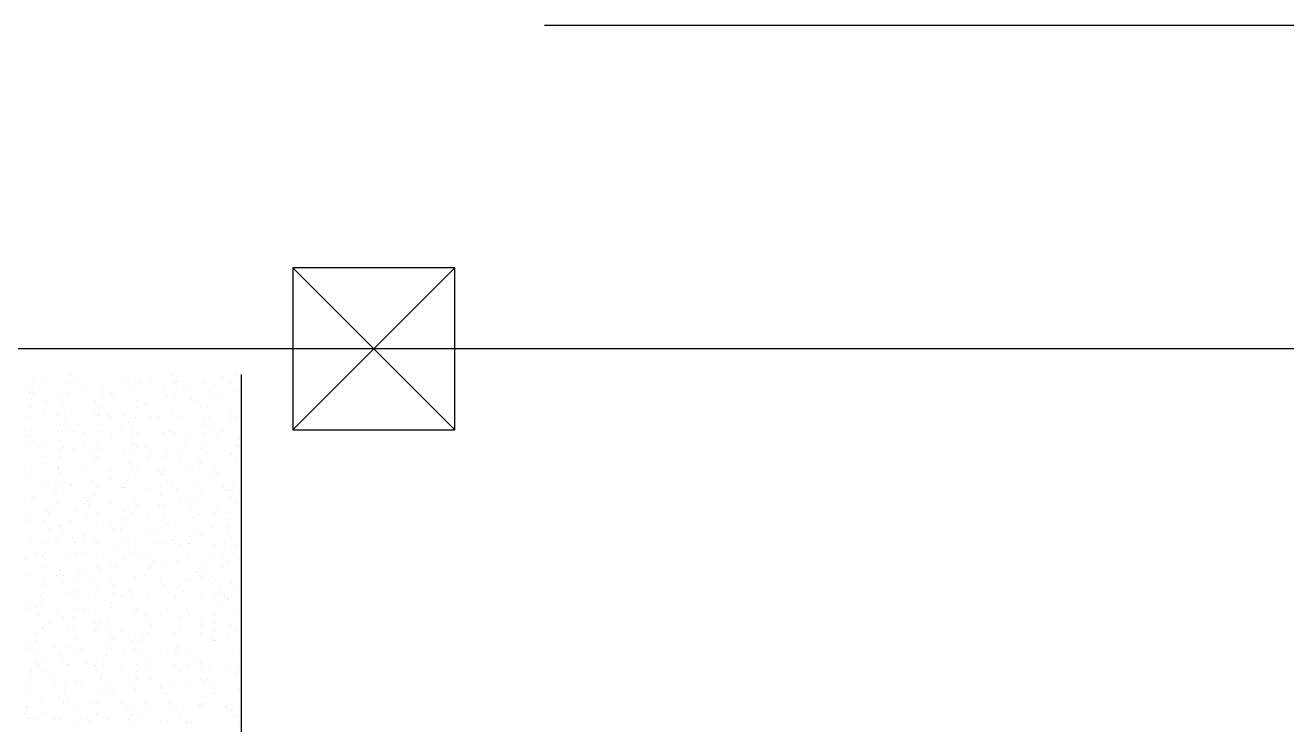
# Model space of a CAD drawing. Extents: x -109 to 1815, y -14679 to 345.
# Drawn here: x 36.26 to 38.598, y 9.995 to 11.292 of the extents above; entities that cross this region are included whole.
import ezdxf

# ---------------------------------------------------------------- set-up
doc = ezdxf.new("R2010")
doc.units = 0
doc.header["$MEASUREMENT"] = 0
doc.linetypes.add('HIDDEN', pattern=[0.375, 0.25, -0.125])
for name, color, linetype in [('HACHURA', 1, 'CONTINUOUS'), ('LINVISTA', 13, 'CONTINUOUS'), ('PILAR', 5, 'CONTINUOUS'), ('PROJCASA', 3, 'HIDDEN'), ('VARANDA', 1, 'CONTINUOUS')]:
    doc.layers.add(name, color=color, linetype=linetype)

msp = doc.modelspace()

# ---------------------------------------------------------------- linework, layer by layer
at = {"layer": 'HACHURA', "ltscale": 0.35}
for p, q in [((36.6241, 10.6417), (36.6241, 10.6417)), ((36.6284, 10.637), (36.6284, 10.637)), ((36.6503, 10.6442), (36.6503, 10.6442)), ((36.6113, 10.6261), (36.6113, 10.6261)), ((36.6412, 10.6288), (36.6412, 10.6288)), ((36.6486, 10.6149), (36.6486, 10.6149)), ((36.6177, 10.5982), (36.6177, 10.5982)), ((36.6434, 10.5758), (36.6434, 10.5758)), ((36.6502, 10.5651), (36.6502, 10.5651)), ((36.6061, 10.5606), (36.6061, 10.5606)), ((36.6112, 10.547), (36.6112, 10.547)), ((36.6404, 10.5623), (36.6404, 10.5623)), ((36.6153, 10.5296), (36.6153, 10.5296)), ((36.6263, 10.5385), (36.6263, 10.5385)), ((36.657, 10.5259), (36.657, 10.5259)), ((36.6407, 10.4973), (36.6407, 10.4973)), ((36.6432, 10.4967), (36.6432, 10.4967)), ((36.6495, 10.5132), (36.6495, 10.5132)), ((36.6538, 10.5086), (36.6538, 10.5086)), ((36.6553, 10.5127), (36.6553, 10.5127)), ((36.6501, 10.486), (36.6501, 10.486)), ((36.6526, 10.492), (36.6526, 10.492)), ((36.611, 10.4679), (36.611, 10.4679)), ((36.6144, 10.4631), (36.6144, 10.4631)), ((36.648, 10.4575), (36.648, 10.4575)), ((36.6272, 10.4369), (36.6272, 10.4369)), ((36.6315, 10.4322), (36.6315, 10.4322)), ((36.6382, 10.4287), (36.6382, 10.4287)), ((36.6463, 10.4443), (36.6463, 10.4443)), ((36.6431, 10.4176), (36.6431, 10.4176)), ((36.6436, 10.4236), (36.6436, 10.4236)), ((36.6499, 10.4069), (36.6499, 10.4069)), ((36.6518, 10.4101), (36.6518, 10.4101)), ((36.6109, 10.3888), (36.6109, 10.3888)), ((36.6147, 10.3981), (36.6147, 10.3981)), ((36.639, 10.3891), (36.639, 10.3891)), ((36.6049, 10.3605), (36.6049, 10.3605)), ((36.6092, 10.3558), (36.6092, 10.3558)), ((36.6346, 10.3553), (36.6346, 10.3553)), ((36.6373, 10.3759), (36.6373, 10.3759)), ((36.6374, 10.3623), (36.6374, 10.3623)), ((36.6295, 10.3337), (36.6295, 10.3337)), ((36.6429, 10.3385), (36.6429, 10.3385)), ((36.6107, 10.3097), (36.6107, 10.3097)), ((36.6123, 10.3295), (36.6123, 10.3295)), ((36.63, 10.3208), (36.63, 10.3208)), ((36.6498, 10.3278), (36.6498, 10.3278)), ((36.6526, 10.3085), (36.6526, 10.3085)), ((36.6256, 10.2869), (36.6256, 10.2869)), ((36.6283, 10.3075), (36.6283, 10.3075)), ((36.6377, 10.2973), (36.6377, 10.2973)), ((36.6569, 10.3038), (36.6569, 10.3038)), ((36.6114, 10.263), (36.6114, 10.263)), ((36.6604, 10.2614), (36.6604, 10.2614)), ((36.6072, 10.2574), (36.6072, 10.2574)), ((36.6193, 10.2392), (36.6193, 10.2392)), ((36.621, 10.2524), (36.621, 10.2524)), ((36.6428, 10.2594), (36.6428, 10.2594)), ((36.6496, 10.2487), (36.6496, 10.2487)), ((36.6106, 10.2306), (36.6106, 10.2306)), ((36.6166, 10.2185), (36.6166, 10.2185)), ((36.6303, 10.2321), (36.6303, 10.2321)), ((36.6346, 10.2274), (36.6346, 10.2274)), ((36.6352, 10.2287), (36.6352, 10.2287)), ((36.6117, 10.1981), (36.6117, 10.1981)), ((36.6549, 10.2053), (36.6549, 10.2053)), ((36.6103, 10.1708), (36.6103, 10.1708)), ((36.612, 10.184), (36.612, 10.184)), ((36.6427, 10.1803), (36.6427, 10.1803)), ((36.6495, 10.1696), (36.6495, 10.1696)), ((36.6076, 10.1502), (36.6076, 10.1502)), ((36.608, 10.1558), (36.608, 10.1558)), ((36.6104, 10.1515), (36.6104, 10.1515)), ((36.6123, 10.1511), (36.6123, 10.1511)), ((36.6344, 10.1622), (36.6344, 10.1622)), ((36.6093, 10.1294), (36.6093, 10.1294)), ((36.6326, 10.129), (36.6326, 10.129)), ((36.6582, 10.1278), (36.6582, 10.1278)), ((36.6425, 10.1012), (36.6425, 10.1012)), ((36.6557, 10.1037), (36.6557, 10.1037)), ((36.66, 10.099), (36.66, 10.099)), ((36.6347, 10.0972), (36.6347, 10.0972)), ((36.6493, 10.0905), (36.6493, 10.0905)), ((36.6084, 10.063), (36.6084, 10.063)), ((36.6103, 10.0724), (36.6103, 10.0724)), ((36.6103, 10.0526), (36.6103, 10.0526)), ((36.6573, 10.0614), (36.6573, 10.0614)), ((36.6322, 10.0286), (36.6322, 10.0286)), ((36.6335, 10.0273), (36.6335, 10.0273)), ((36.6377, 10.0227), (36.6377, 10.0227)), ((36.6424, 10.0221), (36.6424, 10.0221)), ((36.6492, 10.0114), (36.6492, 10.0114)), ((36.655, 10.0106), (36.655, 10.0106)), ((36.6567, 10.0239), (36.6567, 10.0239)), ((36.6087, 9.998), (36.6087, 9.998)), ((36.6577, 9.9964), (36.6577, 9.9964)), ((36.658, 10.0006), (36.658, 10.0006))]:
    msp.add_line(p, q, dxfattribs=at)
at = {"layer": 'LINVISTA', "ltscale": 0.35}
msp.add_line((36.6604, 10.6445), (36.6604, 8.506), dxfattribs=at)
at = {"layer": 'PILAR'}
for p, q in [((36.7561, 10.8422), (37.0561, 10.5422)), ((36.7561, 10.5422), (37.0561, 10.8422)), ((37.0561, 10.8422), (36.7561, 10.8422)), ((36.7561, 10.8422), (36.7561, 10.5422)), ((37.0561, 10.5422), (37.0561, 10.8422)), ((36.7561, 10.5422), (37.0561, 10.5422))]:
    msp.add_line(p, q, dxfattribs=at)
at = {"layer": 'PROJCASA', "ltscale": 12}
msp.add_line((32.7227, 11.2923), (55.8262, 11.2923), dxfattribs=at)
at = {"layer": 'VARANDA'}
for p, q in [((44.0727, 10.6923), (33.3227, 10.6923)), ((36.2987, 10.64), (36.2987, 10.64)), ((36.3436, 10.643), (36.3436, 10.643)), ((36.3476, 10.6384), (36.3476, 10.6384)), ((36.3965, 10.6368), (36.3965, 10.6368)), ((36.4407, 10.6404), (36.4407, 10.6404)), ((36.4455, 10.6352), (36.4455, 10.6352)), ((36.4526, 10.6373), (36.4526, 10.6373)), ((36.5309, 10.6426), (36.5309, 10.6426)), ((36.5407, 10.6411), (36.5407, 10.6411)), ((36.2616, 10.6198), (36.2616, 10.6198)), ((36.2732, 10.6218), (36.2732, 10.6218)), ((36.2765, 10.6325), (36.2765, 10.6325)), ((36.3419, 10.6298), (36.3419, 10.6298)), ((36.3567, 10.6291), (36.3567, 10.6291)), ((36.3664, 10.6208), (36.3664, 10.6208)), ((36.3707, 10.6161), (36.3707, 10.6161)), ((36.4063, 10.6196), (36.4063, 10.6196)), ((36.4594, 10.6266), (36.4594, 10.6266)), ((36.4609, 10.6183), (36.4609, 10.6183)), ((36.4735, 10.6306), (36.4735, 10.6306)), ((36.4944, 10.6336), (36.4944, 10.6336)), ((36.5162, 10.6168), (36.5162, 10.6168)), ((36.5389, 10.6279), (36.5389, 10.6279)), ((36.5434, 10.632), (36.5434, 10.632)), ((36.5541, 10.6174), (36.5541, 10.6174)), ((36.5584, 10.6127), (36.5584, 10.6127)), ((36.5923, 10.6304), (36.5923, 10.6304)), ((36.6034, 10.6177), (36.6034, 10.6177)), ((36.2684, 10.6091), (36.2684, 10.6091)), ((36.272, 10.598), (36.272, 10.598)), ((36.2751, 10.6094), (36.2751, 10.6094)), ((36.2964, 10.5965), (36.2964, 10.5965)), ((36.3007, 10.5919), (36.3007, 10.5919)), ((36.3241, 10.6078), (36.3241, 10.6078)), ((36.3252, 10.5993), (36.3252, 10.5993)), ((36.332, 10.5885), (36.332, 10.5885)), ((36.3392, 10.6091), (36.3392, 10.6091)), ((36.373, 10.6062), (36.373, 10.6062)), ((36.3909, 10.594), (36.3909, 10.594)), ((36.4046, 10.6063), (36.4046, 10.6063)), ((36.4204, 10.6086), (36.4204, 10.6086)), ((36.422, 10.6046), (36.422, 10.6046)), ((36.469, 10.5961), (36.469, 10.5961)), ((36.4709, 10.603), (36.4709, 10.603)), ((36.4841, 10.5931), (36.4841, 10.5931)), ((36.4884, 10.5884), (36.4884, 10.5884)), ((36.5199, 10.6014), (36.5199, 10.6014)), ((36.523, 10.6061), (36.523, 10.6061)), ((36.5362, 10.6072), (36.5362, 10.6072)), ((36.5688, 10.5998), (36.5688, 10.5998)), ((36.5786, 10.5906), (36.5786, 10.5906)), ((36.5798, 10.5963), (36.5798, 10.5963)), ((36.6016, 10.6044), (36.6016, 10.6044)), ((36.2702, 10.5848), (36.2702, 10.5848)), ((36.293, 10.5705), (36.293, 10.5705)), ((36.2978, 10.5735), (36.2978, 10.5735)), ((36.3209, 10.5698), (36.3209, 10.5698)), ((36.3346, 10.5746), (36.3346, 10.5746)), ((36.3467, 10.5719), (36.3467, 10.5719)), ((36.3888, 10.5787), (36.3888, 10.5787)), ((36.3956, 10.568), (36.3956, 10.568)), ((36.3957, 10.5703), (36.3957, 10.5703)), ((36.4019, 10.5857), (36.4019, 10.5857)), ((36.4141, 10.5688), (36.4141, 10.5688)), ((36.4446, 10.5687), (36.4446, 10.5687)), ((36.4673, 10.5829), (36.4673, 10.5829)), ((36.484, 10.5881), (36.484, 10.5881)), ((36.4936, 10.5671), (36.4936, 10.5671)), ((36.5086, 10.5663), (36.5086, 10.5663)), ((36.5317, 10.5727), (36.5317, 10.5727)), ((36.5425, 10.5655), (36.5425, 10.5655)), ((36.5476, 10.5675), (36.5476, 10.5675)), ((36.5866, 10.5856), (36.5866, 10.5856)), ((36.5989, 10.5838), (36.5989, 10.5838)), ((36.6018, 10.5653), (36.6018, 10.5653)), ((36.2675, 10.5641), (36.2675, 10.5641)), ((36.3329, 10.5614), (36.3329, 10.5614)), ((36.3441, 10.5445), (36.3441, 10.5445)), ((36.3566, 10.55), (36.3566, 10.55)), ((36.3973, 10.5512), (36.3973, 10.5512)), ((36.4184, 10.5641), (36.4184, 10.5641)), ((36.4386, 10.542), (36.4386, 10.542)), ((36.4524, 10.5582), (36.4524, 10.5582)), ((36.4592, 10.5475), (36.4592, 10.5475)), ((36.4645, 10.5623), (36.4645, 10.5623)), ((36.5299, 10.5595), (36.5299, 10.5595)), ((36.5915, 10.5639), (36.5915, 10.5639)), ((36.5944, 10.5493), (36.5944, 10.5493)), ((36.2615, 10.5407), (36.2615, 10.5407)), ((36.263, 10.5296), (36.263, 10.5296)), ((36.2683, 10.53), (36.2683, 10.53)), ((36.2727, 10.5408), (36.2727, 10.5408)), ((36.2741, 10.5202), (36.2741, 10.5202)), ((36.3216, 10.5392), (36.3216, 10.5392)), ((36.3251, 10.5202), (36.3251, 10.5202)), ((36.3302, 10.5407), (36.3302, 10.5407)), ((36.3484, 10.5398), (36.3484, 10.5398)), ((36.3706, 10.5376), (36.3706, 10.5376)), ((36.3956, 10.538), (36.3956, 10.538)), ((36.4195, 10.536), (36.4195, 10.536)), ((36.4202, 10.5295), (36.4202, 10.5295)), ((36.46, 10.5278), (36.46, 10.5278)), ((36.4684, 10.5344), (36.4684, 10.5344)), ((36.516, 10.5377), (36.516, 10.5377)), ((36.5174, 10.5328), (36.5174, 10.5328)), ((36.5229, 10.527), (36.5229, 10.527)), ((36.5272, 10.5388), (36.5272, 10.5388)), ((36.5318, 10.541), (36.5318, 10.541)), ((36.5361, 10.5363), (36.5361, 10.5363)), ((36.5663, 10.5312), (36.5663, 10.5312)), ((36.5926, 10.5361), (36.5926, 10.5361)), ((36.2612, 10.5164), (36.2612, 10.5164)), ((36.2784, 10.5155), (36.2784, 10.5155)), ((36.2981, 10.5085), (36.2981, 10.5085)), ((36.3256, 10.5062), (36.3256, 10.5062)), ((36.3319, 10.5095), (36.3319, 10.5095)), ((36.3471, 10.5069), (36.3471, 10.5069)), ((36.3686, 10.5177), (36.3686, 10.5177)), ((36.3887, 10.4996), (36.3887, 10.4996)), ((36.3929, 10.5173), (36.3929, 10.5173)), ((36.396, 10.5053), (36.396, 10.5053)), ((36.4449, 10.5037), (36.4449, 10.5037)), ((36.4583, 10.5145), (36.4583, 10.5145)), ((36.4618, 10.5167), (36.4618, 10.5167)), ((36.4661, 10.512), (36.4661, 10.512)), ((36.4838, 10.509), (36.4838, 10.509)), ((36.4939, 10.5021), (36.4939, 10.5021)), ((36.5227, 10.5043), (36.5227, 10.5043)), ((36.5428, 10.5005), (36.5428, 10.5005)), ((36.5563, 10.5142), (36.5563, 10.5142)), ((36.5796, 10.5172), (36.5796, 10.5172)), ((36.5865, 10.5065), (36.5865, 10.5065)), ((36.5899, 10.5154), (36.5899, 10.5154)), ((36.5918, 10.4989), (36.5918, 10.4989)), ((36.2718, 10.4743), (36.2718, 10.4743)), ((36.2929, 10.4914), (36.2929, 10.4914)), ((36.2986, 10.4934), (36.2986, 10.4934)), ((36.3208, 10.4727), (36.3208, 10.4727)), ((36.3212, 10.4724), (36.3212, 10.4724)), ((36.3239, 10.493), (36.3239, 10.493)), ((36.3883, 10.4828), (36.3883, 10.4828)), ((36.3918, 10.4924), (36.3918, 10.4924)), ((36.3955, 10.4889), (36.3955, 10.4889)), ((36.3961, 10.4877), (36.3961, 10.4877)), ((36.4523, 10.4791), (36.4523, 10.4791)), ((36.4555, 10.4939), (36.4555, 10.4939)), ((36.4863, 10.4899), (36.4863, 10.4899)), ((36.5209, 10.4911), (36.5209, 10.4911)), ((36.5474, 10.4884), (36.5474, 10.4884)), ((36.5795, 10.4889), (36.5795, 10.4889)), ((36.5838, 10.4843), (36.5838, 10.4843)), ((36.5854, 10.4809), (36.5854, 10.4809)), ((36.2613, 10.4616), (36.2613, 10.4616)), ((36.2681, 10.4509), (36.2681, 10.4509)), ((36.3218, 10.4681), (36.3218, 10.4681)), ((36.3261, 10.4634), (36.3261, 10.4634)), ((36.3565, 10.4709), (36.3565, 10.4709)), ((36.3697, 10.4711), (36.3697, 10.4711)), ((36.3839, 10.4489), (36.3839, 10.4489)), ((36.3866, 10.4696), (36.3866, 10.4696)), ((36.4164, 10.4656), (36.4164, 10.4656)), ((36.4187, 10.4695), (36.4187, 10.4695)), ((36.4201, 10.4504), (36.4201, 10.4504)), ((36.451, 10.4594), (36.451, 10.4594)), ((36.4591, 10.4684), (36.4591, 10.4684)), ((36.4676, 10.4679), (36.4676, 10.4679)), ((36.5095, 10.4646), (36.5095, 10.4646)), ((36.5138, 10.46), (36.5138, 10.46)), ((36.5159, 10.4586), (36.5159, 10.4586)), ((36.5165, 10.4663), (36.5165, 10.4663)), ((36.5182, 10.4705), (36.5182, 10.4705)), ((36.5227, 10.4479), (36.5227, 10.4479)), ((36.5655, 10.4647), (36.5655, 10.4647)), ((36.5836, 10.4677), (36.5836, 10.4677)), ((36.6041, 10.4622), (36.6041, 10.4622)), ((36.2956, 10.4399), (36.2956, 10.4399)), ((36.3149, 10.4246), (36.3149, 10.4246)), ((36.3166, 10.4379), (36.3166, 10.4379)), ((36.3249, 10.4411), (36.3249, 10.4411)), ((36.3318, 10.4304), (36.3318, 10.4304)), ((36.3446, 10.4383), (36.3446, 10.4383)), ((36.3464, 10.4413), (36.3464, 10.4413)), ((36.3935, 10.4367), (36.3935, 10.4367)), ((36.4395, 10.4404), (36.4395, 10.4404)), ((36.4425, 10.4351), (36.4425, 10.4351)), ((36.4438, 10.4357), (36.4438, 10.4357)), ((36.4465, 10.4255), (36.4465, 10.4255)), ((36.4493, 10.4462), (36.4493, 10.4462)), ((36.4837, 10.4299), (36.4837, 10.4299)), ((36.4914, 10.4335), (36.4914, 10.4335)), ((36.5137, 10.436), (36.5137, 10.436)), ((36.5341, 10.4379), (36.5341, 10.4379)), ((36.5404, 10.4319), (36.5404, 10.4319)), ((36.5795, 10.4381), (36.5795, 10.4381)), ((36.5809, 10.4471), (36.5809, 10.4471)), ((36.5863, 10.4274), (36.5863, 10.4274)), ((36.5893, 10.4303), (36.5893, 10.4303)), ((36.2721, 10.4093), (36.2721, 10.4093)), ((36.2764, 10.417), (36.2764, 10.417)), ((36.2927, 10.4123), (36.2927, 10.4123)), ((36.3122, 10.404), (36.3122, 10.404)), ((36.3211, 10.4077), (36.3211, 10.4077)), ((36.3695, 10.4161), (36.3695, 10.4161)), ((36.37, 10.4061), (36.37, 10.4061)), ((36.3738, 10.4114), (36.3738, 10.4114)), ((36.3776, 10.4012), (36.3776, 10.4012)), ((36.3793, 10.4144), (36.3793, 10.4144)), ((36.3885, 10.4205), (36.3885, 10.4205)), ((36.3954, 10.4098), (36.3954, 10.4098)), ((36.419, 10.4045), (36.419, 10.4045)), ((36.4641, 10.4136), (36.4641, 10.4136)), ((36.4679, 10.4029), (36.4679, 10.4029)), ((36.5092, 10.4021), (36.5092, 10.4021)), ((36.5119, 10.4228), (36.5119, 10.4228)), ((36.5168, 10.4013), (36.5168, 10.4013)), ((36.5473, 10.4093), (36.5473, 10.4093)), ((36.5572, 10.4126), (36.5572, 10.4126)), ((36.5615, 10.4079), (36.5615, 10.4079)), ((36.5764, 10.4126), (36.5764, 10.4126)), ((36.2612, 10.3825), (36.2612, 10.3825)), ((36.2995, 10.3918), (36.2995, 10.3918)), ((36.3038, 10.3871), (36.3038, 10.3871)), ((36.3563, 10.3918), (36.3563, 10.3918)), ((36.3749, 10.3806), (36.3749, 10.3806)), ((36.3941, 10.3893), (36.3941, 10.3893)), ((36.4403, 10.3778), (36.4403, 10.3778)), ((36.442, 10.391), (36.442, 10.391)), ((36.4521, 10.4), (36.4521, 10.4)), ((36.459, 10.3893), (36.459, 10.3893)), ((36.4872, 10.3883), (36.4872, 10.3883)), ((36.4915, 10.3836), (36.4915, 10.3836)), ((36.5157, 10.3795), (36.5157, 10.3795)), ((36.5658, 10.3997), (36.5658, 10.3997)), ((36.5719, 10.3787), (36.5719, 10.3787)), ((36.5746, 10.3993), (36.5746, 10.3993)), ((36.5818, 10.3858), (36.5818, 10.3858)), ((36.268, 10.3718), (36.268, 10.3718)), ((36.2948, 10.3735), (36.2948, 10.3735)), ((36.3059, 10.3563), (36.3059, 10.3563)), ((36.3076, 10.3695), (36.3076, 10.3695)), ((36.3241, 10.365), (36.3241, 10.365)), ((36.3248, 10.362), (36.3248, 10.362)), ((36.3437, 10.3719), (36.3437, 10.3719)), ((36.3927, 10.3703), (36.3927, 10.3703)), ((36.4172, 10.364), (36.4172, 10.364)), ((36.4199, 10.3713), (36.4199, 10.3713)), ((36.4215, 10.3593), (36.4215, 10.3593)), ((36.4375, 10.3572), (36.4375, 10.3572)), ((36.4416, 10.3687), (36.4416, 10.3687)), ((36.4906, 10.3671), (36.4906, 10.3671)), ((36.5047, 10.3676), (36.5047, 10.3676)), ((36.5118, 10.3615), (36.5118, 10.3615)), ((36.5226, 10.3688), (36.5226, 10.3688)), ((36.5395, 10.3655), (36.5395, 10.3655)), ((36.5793, 10.359), (36.5793, 10.359)), ((36.5884, 10.3639), (36.5884, 10.3639)), ((36.2697, 10.3407), (36.2697, 10.3407)), ((36.2926, 10.3332), (36.2926, 10.3332)), ((36.3032, 10.3356), (36.3032, 10.3356)), ((36.3186, 10.3391), (36.3186, 10.3391)), ((36.3316, 10.3513), (36.3316, 10.3513)), ((36.3472, 10.3397), (36.3472, 10.3397)), ((36.3515, 10.335), (36.3515, 10.335)), ((36.3676, 10.3375), (36.3676, 10.3375)), ((36.3686, 10.3328), (36.3686, 10.3328)), ((36.3703, 10.3461), (36.3703, 10.3461)), ((36.3884, 10.3414), (36.3884, 10.3414)), ((36.4165, 10.3359), (36.4165, 10.3359)), ((36.4418, 10.3372), (36.4418, 10.3372)), ((36.4654, 10.3343), (36.4654, 10.3343)), ((36.4835, 10.3508), (36.4835, 10.3508)), ((36.5002, 10.3337), (36.5002, 10.3337)), ((36.5029, 10.3544), (36.5029, 10.3544)), ((36.5144, 10.3327), (36.5144, 10.3327)), ((36.5349, 10.3362), (36.5349, 10.3362)), ((36.5392, 10.3315), (36.5392, 10.3315)), ((36.5633, 10.3311), (36.5633, 10.3311)), ((36.5674, 10.3442), (36.5674, 10.3442)), ((36.5862, 10.3483), (36.5862, 10.3483)), ((36.2772, 10.3154), (36.2772, 10.3154)), ((36.2815, 10.3107), (36.2815, 10.3107)), ((36.2951, 10.3085), (36.2951, 10.3085)), ((36.3562, 10.3127), (36.3562, 10.3127)), ((36.3659, 10.3122), (36.3659, 10.3122)), ((36.3718, 10.3129), (36.3718, 10.3129)), ((36.3952, 10.3307), (36.3952, 10.3307)), ((36.4313, 10.3094), (36.4313, 10.3094)), ((36.433, 10.3226), (36.433, 10.3226)), ((36.452, 10.3209), (36.452, 10.3209)), ((36.4588, 10.3102), (36.4588, 10.3102)), ((36.4649, 10.3119), (36.4649, 10.3119)), ((36.5471, 10.3303), (36.5471, 10.3303)), ((36.5595, 10.3094), (36.5595, 10.3094)), ((36.5629, 10.3103), (36.5629, 10.3103)), ((36.5656, 10.331), (36.5656, 10.331)), ((36.261, 10.3034), (36.261, 10.3034)), ((36.2679, 10.2927), (36.2679, 10.2927)), ((36.2969, 10.2879), (36.2969, 10.2879)), ((36.2986, 10.3011), (36.2986, 10.3011)), ((36.3018, 10.2886), (36.3018, 10.2886)), ((36.344, 10.3069), (36.344, 10.3069)), ((36.393, 10.3053), (36.393, 10.3053)), ((36.3949, 10.2876), (36.3949, 10.2876)), ((36.4198, 10.2922), (36.4198, 10.2922)), ((36.4285, 10.2888), (36.4285, 10.2888)), ((36.4419, 10.3037), (36.4419, 10.3037)), ((36.4692, 10.3073), (36.4692, 10.3073)), ((36.4895, 10.2852), (36.4895, 10.2852)), ((36.4909, 10.3021), (36.4909, 10.3021)), ((36.4939, 10.286), (36.4939, 10.286)), ((36.4957, 10.2992), (36.4957, 10.2992)), ((36.5156, 10.3004), (36.5156, 10.3004)), ((36.5224, 10.2897), (36.5224, 10.2897)), ((36.5398, 10.3005), (36.5398, 10.3005)), ((36.5888, 10.2989), (36.5888, 10.2989)), ((36.2688, 10.2742), (36.2688, 10.2742)), ((36.2942, 10.2672), (36.2942, 10.2672)), ((36.3178, 10.2726), (36.3178, 10.2726)), ((36.3246, 10.2829), (36.3246, 10.2829)), ((36.3249, 10.2633), (36.3249, 10.2633)), ((36.3315, 10.2722), (36.3315, 10.2722)), ((36.3596, 10.2645), (36.3596, 10.2645)), ((36.3613, 10.2777), (36.3613, 10.2777)), ((36.3667, 10.271), (36.3667, 10.271)), ((36.3882, 10.2624), (36.3882, 10.2624)), ((36.3992, 10.283), (36.3992, 10.283)), ((36.4156, 10.2694), (36.4156, 10.2694)), ((36.4646, 10.2678), (36.4646, 10.2678)), ((36.4834, 10.2717), (36.4834, 10.2717)), ((36.4912, 10.2654), (36.4912, 10.2654)), ((36.5135, 10.2662), (36.5135, 10.2662)), ((36.5566, 10.2626), (36.5566, 10.2626)), ((36.5584, 10.2758), (36.5584, 10.2758)), ((36.5625, 10.2646), (36.5625, 10.2646)), ((36.5792, 10.2799), (36.5792, 10.2799)), ((36.5826, 10.2842), (36.5826, 10.2842)), ((36.586, 10.2692), (36.586, 10.2692)), ((36.5869, 10.2795), (36.5869, 10.2795)), ((36.2924, 10.2541), (36.2924, 10.2541)), ((36.2926, 10.2399), (36.2926, 10.2399)), ((36.3292, 10.2587), (36.3292, 10.2587)), ((36.3416, 10.2383), (36.3416, 10.2383)), ((36.3569, 10.2438), (36.3569, 10.2438)), ((36.3951, 10.2516), (36.3951, 10.2516)), ((36.4195, 10.2609), (36.4195, 10.2609)), ((36.4223, 10.2411), (36.4223, 10.2411)), ((36.424, 10.2543), (36.424, 10.2543)), ((36.4518, 10.2418), (36.4518, 10.2418)), ((36.5126, 10.2599), (36.5126, 10.2599)), ((36.5169, 10.2552), (36.5169, 10.2552)), ((36.547, 10.2512), (36.547, 10.2512)), ((36.5539, 10.2419), (36.5539, 10.2419)), ((36.2609, 10.2243), (36.2609, 10.2243)), ((36.2879, 10.2195), (36.2879, 10.2195)), ((36.2896, 10.2327), (36.2896, 10.2327)), ((36.3495, 10.2366), (36.3495, 10.2366)), ((36.356, 10.2336), (36.356, 10.2336)), ((36.3905, 10.2367), (36.3905, 10.2367)), ((36.4195, 10.2204), (36.4195, 10.2204)), ((36.4395, 10.2351), (36.4395, 10.2351)), ((36.4426, 10.2356), (36.4426, 10.2356)), ((36.4469, 10.2309), (36.4469, 10.2309)), ((36.4587, 10.2311), (36.4587, 10.2311)), ((36.4849, 10.2176), (36.4849, 10.2176)), ((36.4867, 10.2309), (36.4867, 10.2309)), ((36.4884, 10.2335), (36.4884, 10.2335)), ((36.5155, 10.2213), (36.5155, 10.2213)), ((36.5372, 10.2331), (36.5372, 10.2331)), ((36.5373, 10.2319), (36.5373, 10.2319)), ((36.5863, 10.2303), (36.5863, 10.2303)), ((36.2677, 10.2136), (36.2677, 10.2136)), ((36.2691, 10.2093), (36.2691, 10.2093)), ((36.2795, 10.2123), (36.2795, 10.2123)), ((36.2852, 10.1989), (36.2852, 10.1989)), ((36.3181, 10.2077), (36.3181, 10.2077)), ((36.3245, 10.2038), (36.3245, 10.2038)), ((36.3313, 10.1931), (36.3313, 10.1931)), ((36.3506, 10.1961), (36.3506, 10.1961)), ((36.3523, 10.2093), (36.3523, 10.2093)), ((36.367, 10.2061), (36.367, 10.2061)), ((36.3726, 10.2113), (36.3726, 10.2113)), ((36.3769, 10.2066), (36.3769, 10.2066)), ((36.416, 10.2045), (36.416, 10.2045)), ((36.4196, 10.2131), (36.4196, 10.2131)), ((36.4649, 10.2029), (36.4649, 10.2029)), ((36.4672, 10.2088), (36.4672, 10.2088)), ((36.4822, 10.197), (36.4822, 10.197)), ((36.4832, 10.1926), (36.4832, 10.1926)), ((36.5138, 10.2013), (36.5138, 10.2013)), ((36.5223, 10.2106), (36.5223, 10.2106)), ((36.5476, 10.1942), (36.5476, 10.1942)), ((36.5494, 10.2074), (36.5494, 10.2074)), ((36.5603, 10.2078), (36.5603, 10.2078)), ((36.5628, 10.1997), (36.5628, 10.1997)), ((36.5646, 10.2031), (36.5646, 10.2031)), ((36.5791, 10.2008), (36.5791, 10.2008)), ((36.2918, 10.1734), (36.2918, 10.1734)), ((36.2923, 10.175), (36.2923, 10.175)), ((36.3026, 10.187), (36.3026, 10.187)), ((36.3069, 10.1823), (36.3069, 10.1823)), ((36.3407, 10.1718), (36.3407, 10.1718)), ((36.3479, 10.1755), (36.3479, 10.1755)), ((36.3881, 10.1833), (36.3881, 10.1833)), ((36.3897, 10.1702), (36.3897, 10.1702)), ((36.3949, 10.1725), (36.3949, 10.1725)), ((36.3972, 10.1845), (36.3972, 10.1845)), ((36.4133, 10.1727), (36.4133, 10.1727)), ((36.415, 10.1859), (36.415, 10.1859)), ((36.4386, 10.1686), (36.4386, 10.1686)), ((36.4903, 10.1835), (36.4903, 10.1835)), ((36.4946, 10.1788), (36.4946, 10.1788)), ((36.5449, 10.1736), (36.5449, 10.1736)), ((36.5468, 10.1721), (36.5468, 10.1721)), ((36.5849, 10.181), (36.5849, 10.181)), ((36.5859, 10.1901), (36.5859, 10.1901)), ((36.2607, 10.1452), (36.2607, 10.1452)), ((36.2789, 10.1512), (36.2789, 10.1512)), ((36.2806, 10.1644), (36.2806, 10.1644)), ((36.3272, 10.1602), (36.3272, 10.1602)), ((36.3559, 10.1545), (36.3559, 10.1545)), ((36.4105, 10.152), (36.4105, 10.152)), ((36.4203, 10.1592), (36.4203, 10.1592)), ((36.4246, 10.1545), (36.4246, 10.1545)), ((36.4517, 10.1627), (36.4517, 10.1627)), ((36.4585, 10.152), (36.4585, 10.152)), ((36.4759, 10.1493), (36.4759, 10.1493)), ((36.4777, 10.1625), (36.4777, 10.1625)), ((36.4876, 10.167), (36.4876, 10.167)), ((36.5149, 10.1567), (36.5149, 10.1567)), ((36.5365, 10.1654), (36.5365, 10.1654)), ((36.5854, 10.1638), (36.5854, 10.1638)), ((36.2667, 10.1406), (36.2667, 10.1406)), ((36.2676, 10.1345), (36.2676, 10.1345)), ((36.2762, 10.1305), (36.2762, 10.1305)), ((36.3156, 10.139), (36.3156, 10.139)), ((36.3244, 10.1247), (36.3244, 10.1247)), ((36.3416, 10.1277), (36.3416, 10.1277)), ((36.3433, 10.141), (36.3433, 10.141)), ((36.3503, 10.1349), (36.3503, 10.1349)), ((36.3546, 10.1302), (36.3546, 10.1302)), ((36.3645, 10.1374), (36.3645, 10.1374)), ((36.4135, 10.1358), (36.4135, 10.1358)), ((36.4195, 10.134), (36.4195, 10.134)), ((36.4449, 10.1324), (36.4449, 10.1324)), ((36.4624, 10.1342), (36.4624, 10.1342)), ((36.4732, 10.1286), (36.4732, 10.1286)), ((36.5114, 10.1326), (36.5114, 10.1326)), ((36.5153, 10.1422), (36.5153, 10.1422)), ((36.5221, 10.1315), (36.5221, 10.1315)), ((36.538, 10.1315), (36.538, 10.1315)), ((36.5386, 10.1258), (36.5386, 10.1258)), ((36.5404, 10.1391), (36.5404, 10.1391)), ((36.5423, 10.1268), (36.5423, 10.1268)), ((36.5603, 10.131), (36.5603, 10.131)), ((36.5789, 10.1217), (36.5789, 10.1217)), ((36.2803, 10.1106), (36.2803, 10.1106)), ((36.2846, 10.106), (36.2846, 10.106)), ((36.2921, 10.1084), (36.2921, 10.1084)), ((36.3312, 10.114), (36.3312, 10.114)), ((36.3388, 10.1071), (36.3388, 10.1071)), ((36.341, 10.1068), (36.341, 10.1068)), ((36.3749, 10.1081), (36.3749, 10.1081)), ((36.388, 10.1042), (36.388, 10.1042)), ((36.39, 10.1052), (36.39, 10.1052)), ((36.4042, 10.1043), (36.4042, 10.1043)), ((36.406, 10.1175), (36.406, 10.1175)), ((36.4389, 10.1036), (36.4389, 10.1036)), ((36.468, 10.1072), (36.468, 10.1072)), ((36.4723, 10.1025), (36.4723, 10.1025)), ((36.4831, 10.1135), (36.4831, 10.1135)), ((36.4879, 10.102), (36.4879, 10.102)), ((36.5359, 10.1052), (36.5359, 10.1052)), ((36.5368, 10.1004), (36.5368, 10.1004)), ((36.5626, 10.1047), (36.5626, 10.1047)), ((36.5857, 10.111), (36.5857, 10.111)), ((36.5857, 10.0988), (36.5857, 10.0988)), ((36.6013, 10.1024), (36.6013, 10.1024)), ((36.603, 10.1157), (36.603, 10.1157)), ((36.2658, 10.0742), (36.2658, 10.0742)), ((36.2699, 10.0828), (36.2699, 10.0828)), ((36.2716, 10.096), (36.2716, 10.096)), ((36.2921, 10.0959), (36.2921, 10.0959)), ((36.3049, 10.0839), (36.3049, 10.0839)), ((36.3557, 10.0754), (36.3557, 10.0754)), ((36.3948, 10.0934), (36.3948, 10.0934)), ((36.3981, 10.0829), (36.3981, 10.0829)), ((36.4015, 10.0837), (36.4015, 10.0837)), ((36.4023, 10.0782), (36.4023, 10.0782)), ((36.4516, 10.0836), (36.4516, 10.0836)), ((36.4669, 10.0809), (36.4669, 10.0809)), ((36.4687, 10.0941), (36.4687, 10.0941)), ((36.4926, 10.0804), (36.4926, 10.0804)), ((36.5467, 10.093), (36.5467, 10.093)), ((36.5858, 10.0794), (36.5858, 10.0794)), ((36.59, 10.0747), (36.59, 10.0747)), ((36.5986, 10.0818), (36.5986, 10.0818)), ((36.2606, 10.0661), (36.2606, 10.0661)), ((36.2672, 10.0621), (36.2672, 10.0621)), ((36.2674, 10.0554), (36.2674, 10.0554)), ((36.3148, 10.0726), (36.3148, 10.0726)), ((36.3281, 10.0586), (36.3281, 10.0586)), ((36.3323, 10.0539), (36.3323, 10.0539)), ((36.3326, 10.0594), (36.3326, 10.0594)), ((36.3343, 10.0726), (36.3343, 10.0726)), ((36.3637, 10.071), (36.3637, 10.071)), ((36.4126, 10.0694), (36.4126, 10.0694)), ((36.4193, 10.0549), (36.4193, 10.0549)), ((36.4226, 10.0561), (36.4226, 10.0561)), ((36.4584, 10.0729), (36.4584, 10.0729)), ((36.4616, 10.0678), (36.4616, 10.0678)), ((36.4642, 10.0602), (36.4642, 10.0602)), ((36.5105, 10.0662), (36.5105, 10.0662)), ((36.5152, 10.0631), (36.5152, 10.0631)), ((36.5158, 10.0551), (36.5158, 10.0551)), ((36.522, 10.0524), (36.522, 10.0524)), ((36.5296, 10.0575), (36.5296, 10.0575)), ((36.5314, 10.0707), (36.5314, 10.0707)), ((36.5595, 10.0646), (36.5595, 10.0646)), ((36.2623, 10.0296), (36.2623, 10.0296)), ((36.2626, 10.0276), (36.2626, 10.0276)), ((36.2896, 10.0398), (36.2896, 10.0398)), ((36.3242, 10.0456), (36.3242, 10.0456)), ((36.3298, 10.0387), (36.3298, 10.0387)), ((36.331, 10.0349), (36.331, 10.0349)), ((36.3386, 10.0382), (36.3386, 10.0382)), ((36.3526, 10.0318), (36.3526, 10.0318)), ((36.3875, 10.0366), (36.3875, 10.0366)), ((36.3952, 10.0359), (36.3952, 10.0359)), ((36.397, 10.0492), (36.397, 10.0492)), ((36.4365, 10.035), (36.4365, 10.035)), ((36.4458, 10.0308), (36.4458, 10.0308)), ((36.483, 10.0344), (36.483, 10.0344)), ((36.4854, 10.0334), (36.4854, 10.0334)), ((36.52, 10.0504), (36.52, 10.0504)), ((36.5269, 10.0368), (36.5269, 10.0368)), ((36.5343, 10.0318), (36.5343, 10.0318)), ((36.5403, 10.0283), (36.5403, 10.0283)), ((36.5788, 10.0426), (36.5788, 10.0426)), ((36.5833, 10.0302), (36.5833, 10.0302)), ((36.5856, 10.0319), (36.5856, 10.0319)), ((36.5923, 10.0341), (36.5923, 10.0341)), ((36.594, 10.0473), (36.594, 10.0473)), ((36.2609, 10.0144), (36.2609, 10.0144)), ((36.2661, 10.0092), (36.2661, 10.0092)), ((36.2826, 10.0075), (36.2826, 10.0075)), ((36.292, 10.0168), (36.292, 10.0168)), ((36.3151, 10.0076), (36.3151, 10.0076)), ((36.3253, 10.0042), (36.3253, 10.0042)), ((36.364, 10.006), (36.364, 10.006)), ((36.3758, 10.0065), (36.3758, 10.0065)), ((36.3878, 10.0251), (36.3878, 10.0251)), ((36.3925, 10.0153), (36.3925, 10.0153)), ((36.3946, 10.0143), (36.3946, 10.0143)), ((36.4129, 10.0044), (36.4129, 10.0044)), ((36.45, 10.0261), (36.45, 10.0261)), ((36.4514, 10.0045), (36.4514, 10.0045)), ((36.4579, 10.0125), (36.4579, 10.0125)), ((36.4597, 10.0257), (36.4597, 10.0257)), ((36.4703, 10.004), (36.4703, 10.004)), ((36.5466, 10.0139), (36.5466, 10.0139)), ((36.5896, 10.0134), (36.5896, 10.0134)), ((36.3556, 9.9963), (36.3556, 9.9963)), ((36.38, 10.0018), (36.38, 10.0018)), ((36.4619, 10.0028), (36.4619, 10.0028)), ((36.5108, 10.0012), (36.5108, 10.0012)), ((36.5224, 10.0023), (36.5224, 10.0023)), ((36.5598, 9.9996), (36.5598, 9.9996)), ((36.5635, 10.003), (36.5635, 10.003)), ((36.5677, 9.9984), (36.5677, 9.9984))]:
    msp.add_line(p, q, dxfattribs=at)

doc.saveas('drawing.dxf')
